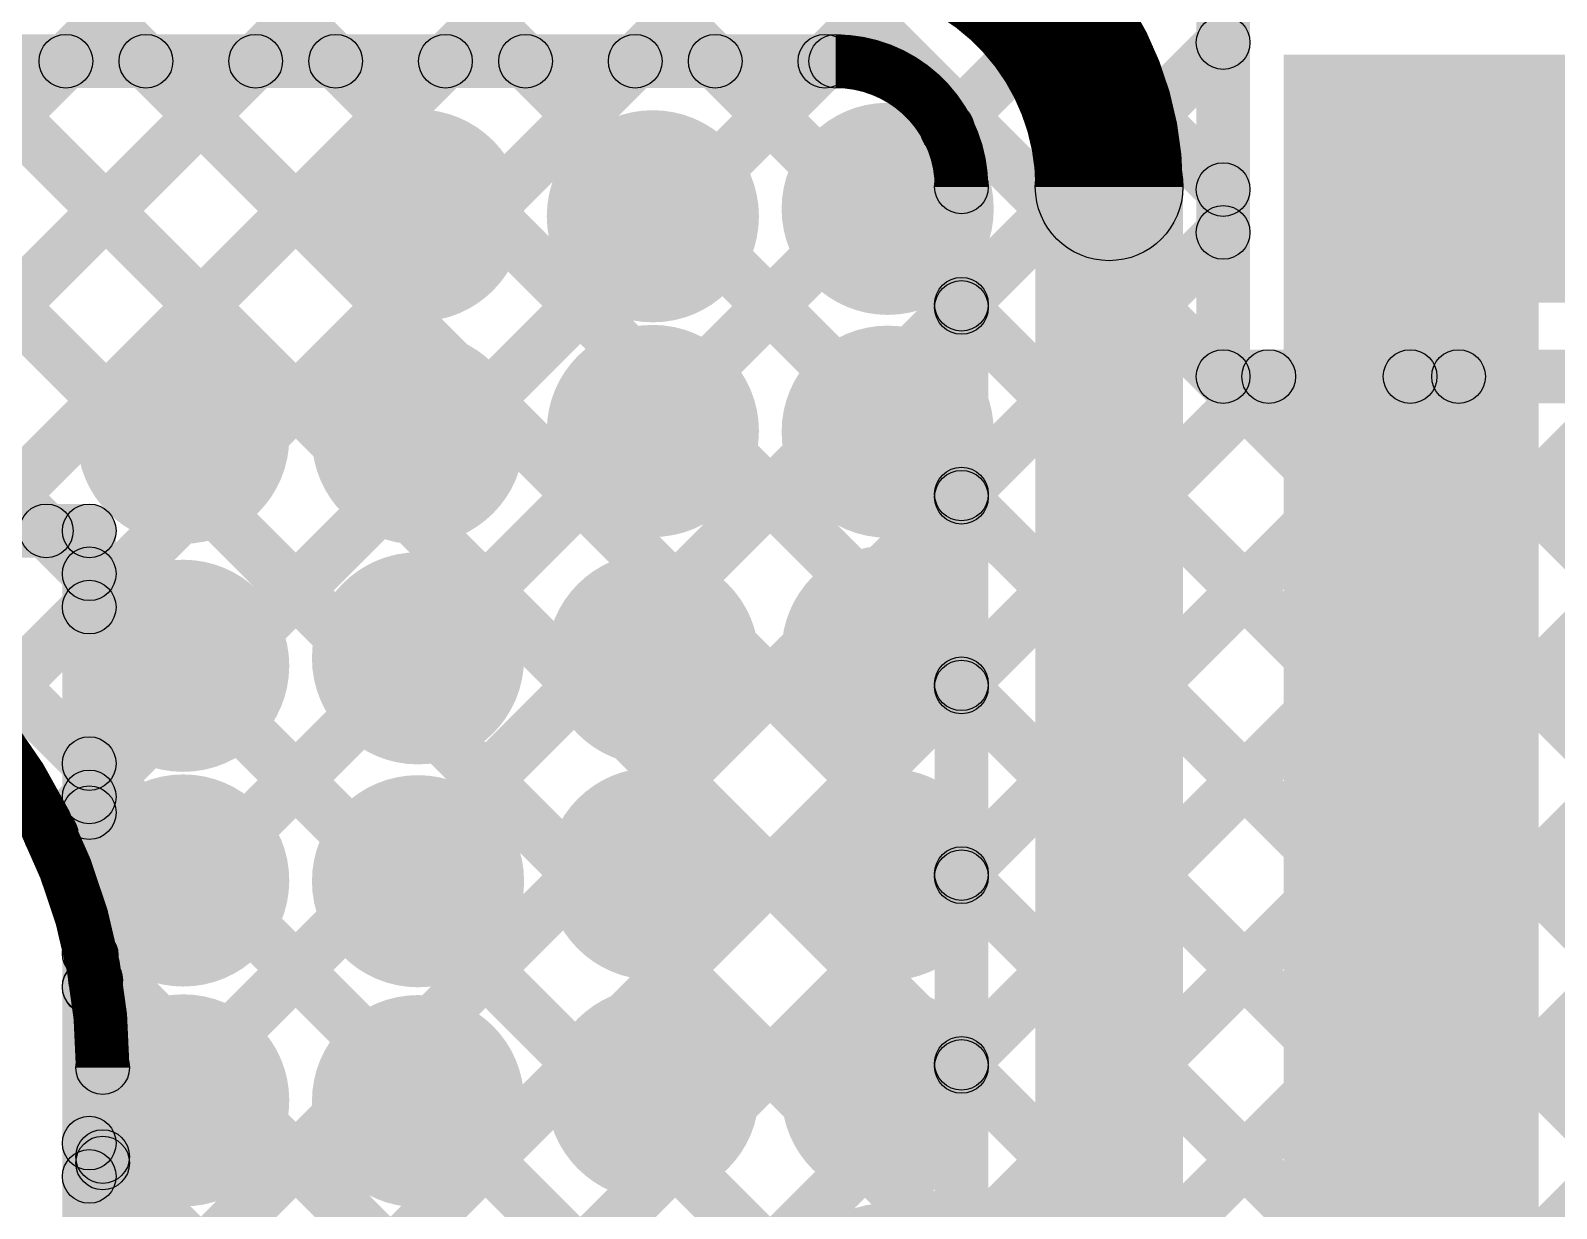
# Model space of a CAD drawing. Header units: millimetres. Extents: x -0.24 to 2.5, y 0 to 2.55.
# Drawn here: x 1.2112 to 1.4387, y 2.01 to 2.1856 of the extents above; entities that cross this region are included whole.
import ezdxf

# ---------------------------------------------------------------- set-up
doc = ezdxf.new("R2010")
doc.units = ezdxf.units.MM
doc.header["$MEASUREMENT"] = 0
for name, color, linetype in [('BottomLayer', 5, 'Continuous'), ('BottomSolder', 6, 'Continuous'), ('TopLayer', 1, 'Continuous'), ('TopSolder', 216, 'Continuous'), ('ViaHoleLayer', 16, 'Continuous')]:
    doc.layers.add(name, color=color, linetype=linetype)

msp = doc.modelspace()

# ---------------------------------------------------------------- hatches: boundary and pattern name
at = {"layer": 'BottomLayer'}
for points in [[(0.818, 2.177), (0.818, 2.185), (1.33127, 2.185), (1.33127, 2.177)], [(1.11248, 2.17817), (1.11814, 2.18383), (1.35283, 1.94914), (1.34717, 1.94348)], [(1.14077, 2.17817), (1.14643, 2.18383), (1.35283, 1.97743), (1.34717, 1.97177)], [(1.15094, 2.10977), (1.14529, 2.11543), (1.21369, 2.18383), (1.21935, 2.17817)], [(1.17363, 2.10417), (1.16797, 2.10982), (1.24197, 2.18383), (1.24763, 2.17817)], [(1.16905, 2.17817), (1.17471, 2.18383), (1.35283, 2.00571), (1.34717, 2.00005)], [(1.19173, 2.09399), (1.18608, 2.09965), (1.27026, 2.18383), (1.27591, 2.17817)], [(1.19734, 2.17817), (1.20299, 2.18383), (1.35283, 2.03399), (1.34717, 2.02834)], [(1.20622, 2.08019), (1.20056, 2.08585), (1.29854, 2.18383), (1.3042, 2.17817)], [(1.21714, 2.06283), (1.21149, 2.06849), (1.32683, 2.18383), (1.33248, 2.17817)], [(1.22562, 2.17817), (1.23128, 2.18383), (1.35283, 2.06228), (1.34717, 2.05662)], [(1.25391, 2.17817), (1.25956, 2.18383), (1.35283, 2.09056), (1.34717, 2.08491)], [(1.28219, 2.17817), (1.28785, 2.18383), (1.35283, 2.11885), (1.34717, 2.11319)], [(1.31047, 2.17817), (1.31613, 2.18383), (1.35283, 2.14713), (1.34717, 2.14147)], [(1.398, 0.744), (1.436, 0.744), (1.436, 2.182), (1.398, 2.182)], [(1.22379, 2.04119), (1.21813, 2.04685), (1.34505, 2.17376), (1.3507, 2.16811)], [(1.354, 1.87403), (1.346, 1.87403), (1.346, 2.16227), (1.354, 2.16227)], [(1.383, 1.868), (1.361, 1.868), (1.361, 2.16227), (1.383, 2.16227)], [(1.22483, 2.01395), (1.21917, 2.01961), (1.34717, 2.14761), (1.35283, 2.14195)], [(1.22483, 1.98566), (1.21917, 1.99132), (1.34717, 2.11932), (1.35283, 2.11366)], [(1.22483, 1.95738), (1.21917, 1.96304), (1.34717, 2.09104), (1.35283, 2.08538)], [(1.22483, 1.9291), (1.21917, 1.93475), (1.34717, 2.06275), (1.35283, 2.0571)], [(1.21744, 2.04493), (1.2231, 2.05059), (1.35283, 1.92086), (1.34717, 1.9152)], [(1.22483, 1.90081), (1.21917, 1.90647), (1.34717, 2.03447), (1.35283, 2.02881)], [(1.226, 1.67), (1.218, 1.67), (1.218, 2.031), (1.226, 2.031)], [(1.21917, 2.01492), (1.22483, 2.02057), (1.35283, 1.89257), (1.34717, 1.88692)]]:
    msp.add_hatch(color=5, dxfattribs=at).paths.add_polyline_path(points)
h = msp.add_hatch(color=5, dxfattribs=at)
edge = h.paths.add_edge_path()
edge.add_arc((1.21652, 2.181), 0.004, 0, 360)
h = msp.add_hatch(color=5, dxfattribs=at)
edge = h.paths.add_edge_path()
edge.add_arc((1.22845, 2.181), 0.004, 0, 360)
h = msp.add_hatch(color=5, dxfattribs=at)
edge = h.paths.add_edge_path()
edge.add_arc((1.2448, 2.181), 0.004, 0, 360)
h = msp.add_hatch(color=5, dxfattribs=at)
edge = h.paths.add_edge_path()
edge.add_arc((1.25673, 2.181), 0.004, 0, 360)
h = msp.add_hatch(color=5, dxfattribs=at)
edge = h.paths.add_edge_path()
edge.add_arc((1.27309, 2.181), 0.004, 0, 360)
h = msp.add_hatch(color=5, dxfattribs=at)
edge = h.paths.add_edge_path()
edge.add_arc((1.28502, 2.181), 0.004, 0, 360)
h = msp.add_hatch(color=5, dxfattribs=at)
edge = h.paths.add_edge_path()
edge.add_arc((1.30137, 2.181), 0.004, 0, 360)
h = msp.add_hatch(color=5, dxfattribs=at)
edge = h.paths.add_edge_path()
edge.add_arc((1.3133, 2.181), 0.004, 0, 360)
h = msp.add_hatch(color=5, dxfattribs=at)
edge = h.paths.add_edge_path()
edge.add_arc((1.32965, 2.181), 0.004, 0, 360)
h = msp.add_hatch(color=5, dxfattribs=at)
edge = h.paths.add_edge_path()
edge.add_arc((1.33127, 2.181), 0.004, 0, 360)
h = msp.add_hatch(color=5, dxfattribs=at)
edge = h.paths.add_edge_path()
edge.add_arc((1.33127, 2.181), 0.004, 0, 360)
h = msp.add_hatch(color=5, dxfattribs=at)
edge = h.paths.add_edge_path()
edge.add_arc((1.34787, 2.17094), 0.004, 0, 360)
h = msp.add_hatch(color=5, dxfattribs=at)
edge = h.paths.add_edge_path()
edge.add_arc((1.422, 2.163), 0.01181, 0, 360)
h = msp.add_hatch(color=5, dxfattribs=at)
edge = h.paths.add_edge_path()
edge.add_arc((1.372, 2.16227), 0.011, 0, 360)
h = msp.add_hatch(color=5, dxfattribs=at)
edge = h.paths.add_edge_path()
edge.add_arc((1.372, 2.16227), 0.011, 0, 360)
h = msp.add_hatch(color=5, dxfattribs=at)
edge = h.paths.add_edge_path()
edge.add_arc((1.269, 2.158), 0.01181, 0, 360)
h = msp.add_hatch(color=5, dxfattribs=at)
edge = h.paths.add_edge_path()
edge.add_arc((1.339, 2.159), 0.01181, 0, 360)
h = msp.add_hatch(color=5, dxfattribs=at)
edge = h.paths.add_edge_path()
edge.add_arc((1.304, 2.15789), 0.01181, 0, 360)
h = msp.add_hatch(color=5, dxfattribs=at)
edge = h.paths.add_edge_path()
edge.add_arc((1.35, 2.16227), 0.004, 0, 360)
h = msp.add_hatch(color=5, dxfattribs=at)
edge = h.paths.add_edge_path()
edge.add_arc((1.35, 2.16227), 0.004, 0, 360)
h = msp.add_hatch(color=5, dxfattribs=at)
edge = h.paths.add_edge_path()
edge.add_arc((1.35, 2.14478), 0.004, 0, 360)
h = msp.add_hatch(color=5, dxfattribs=at)
edge = h.paths.add_edge_path()
edge.add_arc((1.35, 2.1443), 0.004, 0, 360)
h = msp.add_hatch(color=5, dxfattribs=at)
edge = h.paths.add_edge_path()
edge.add_arc((1.234, 2.12489), 0.01181, 0, 360)
h = msp.add_hatch(color=5, dxfattribs=at)
edge = h.paths.add_edge_path()
edge.add_arc((1.269, 2.12478), 0.01181, 0, 360)
h = msp.add_hatch(color=5, dxfattribs=at)
edge = h.paths.add_edge_path()
edge.add_arc((1.304, 2.12589), 0.01181, 0, 360)
h = msp.add_hatch(color=5, dxfattribs=at)
edge = h.paths.add_edge_path()
edge.add_arc((1.339, 2.12578), 0.01181, 0, 360)
h = msp.add_hatch(color=5, dxfattribs=at)
edge = h.paths.add_edge_path()
edge.add_arc((1.35, 2.11649), 0.004, 0, 360)
h = msp.add_hatch(color=5, dxfattribs=at)
edge = h.paths.add_edge_path()
edge.add_arc((1.35, 2.11602), 0.004, 0, 360)
h = msp.add_hatch(color=5, dxfattribs=at)
edge = h.paths.add_edge_path()
edge.add_arc((1.269, 2.092), 0.01181, 0, 360)
h = msp.add_hatch(color=5, dxfattribs=at)
edge = h.paths.add_edge_path()
edge.add_arc((1.339, 2.093), 0.01181, 0, 360)
h = msp.add_hatch(color=5, dxfattribs=at)
edge = h.paths.add_edge_path()
edge.add_arc((1.234, 2.09089), 0.01181, 0, 360)
h = msp.add_hatch(color=5, dxfattribs=at)
edge = h.paths.add_edge_path()
edge.add_arc((1.304, 2.09189), 0.01181, 0, 360)
h = msp.add_hatch(color=5, dxfattribs=at)
edge = h.paths.add_edge_path()
edge.add_arc((1.35, 2.08821), 0.004, 0, 360)
h = msp.add_hatch(color=5, dxfattribs=at)
edge = h.paths.add_edge_path()
edge.add_arc((1.35, 2.08773), 0.004, 0, 360)
h = msp.add_hatch(color=5, dxfattribs=at)
edge = h.paths.add_edge_path()
edge.add_arc((1.21431, 2.06566), 0.004, 0, 360)
h = msp.add_hatch(color=5, dxfattribs=at)
edge = h.paths.add_edge_path()
edge.add_arc((1.234, 2.05889), 0.01181, 0, 360)
h = msp.add_hatch(color=5, dxfattribs=at)
edge = h.paths.add_edge_path()
edge.add_arc((1.269, 2.05878), 0.01181, 0, 360)
h = msp.add_hatch(color=5, dxfattribs=at)
edge = h.paths.add_edge_path()
edge.add_arc((1.304, 2.05989), 0.01181, 0, 360)
h = msp.add_hatch(color=5, dxfattribs=at)
edge = h.paths.add_edge_path()
edge.add_arc((1.339, 2.05978), 0.01181, 0, 360)
h = msp.add_hatch(color=5, dxfattribs=at)
edge = h.paths.add_edge_path()
edge.add_arc((1.35, 2.05992), 0.004, 0, 360)
h = msp.add_hatch(color=5, dxfattribs=at)
edge = h.paths.add_edge_path()
edge.add_arc((1.35, 2.05945), 0.004, 0, 360)
h = msp.add_hatch(color=5, dxfattribs=at)
edge = h.paths.add_edge_path()
edge.add_arc((1.22027, 2.04776), 0.004, 0, 360)
h = msp.add_hatch(color=5, dxfattribs=at)
edge = h.paths.add_edge_path()
edge.add_arc((1.22096, 2.04402), 0.004, 0, 360)
h = msp.add_hatch(color=5, dxfattribs=at)
edge = h.paths.add_edge_path()
edge.add_arc((1.234, 2.02611), 0.01181, 0, 360)
h = msp.add_hatch(color=5, dxfattribs=at)
edge = h.paths.add_edge_path()
edge.add_arc((1.269, 2.026), 0.01181, 0, 360)
h = msp.add_hatch(color=5, dxfattribs=at)
edge = h.paths.add_edge_path()
edge.add_arc((1.304, 2.02711), 0.01181, 0, 360)
h = msp.add_hatch(color=5, dxfattribs=at)
edge = h.paths.add_edge_path()
edge.add_arc((1.339, 2.027), 0.01181, 0, 360)
h = msp.add_hatch(color=5, dxfattribs=at)
edge = h.paths.add_edge_path()
edge.add_arc((1.35, 2.03164), 0.004, 0, 360)
h = msp.add_hatch(color=5, dxfattribs=at)
edge = h.paths.add_edge_path()
edge.add_arc((1.222, 2.031), 0.004, 0, 360)
h = msp.add_hatch(color=5, dxfattribs=at)
edge = h.paths.add_edge_path()
edge.add_arc((1.222, 2.031), 0.004, 0, 360)
h = msp.add_hatch(color=5, dxfattribs=at)
edge = h.paths.add_edge_path()
edge.add_arc((1.35, 2.03117), 0.004, 0, 360)
h = msp.add_hatch(color=5, dxfattribs=at)
edge = h.paths.add_edge_path()
edge.add_arc((1.222, 2.01774), 0.004, 0, 360)
h = msp.add_hatch(color=5, dxfattribs=at)
edge = h.paths.add_edge_path()
edge.add_arc((1.222, 2.01678), 0.004, 0, 360)
at = {"layer": 'BottomSolder'}
h = msp.add_hatch(color=6, dxfattribs=at)
edge = h.paths.add_edge_path()
edge.add_arc((1.422, 2.163), 0.01581, 0, 360)
h = msp.add_hatch(color=6, dxfattribs=at)
edge = h.paths.add_edge_path()
edge.add_arc((1.339, 2.159), 0.01581, 0, 360)
h = msp.add_hatch(color=6, dxfattribs=at)
edge = h.paths.add_edge_path()
edge.add_arc((1.269, 2.158), 0.01581, 0, 360)
h = msp.add_hatch(color=6, dxfattribs=at)
edge = h.paths.add_edge_path()
edge.add_arc((1.304, 2.15789), 0.01581, 0, 360)
h = msp.add_hatch(color=6, dxfattribs=at)
edge = h.paths.add_edge_path()
edge.add_arc((1.234, 2.12489), 0.01581, 0, 360)
h = msp.add_hatch(color=6, dxfattribs=at)
edge = h.paths.add_edge_path()
edge.add_arc((1.269, 2.12478), 0.01581, 0, 360)
h = msp.add_hatch(color=6, dxfattribs=at)
edge = h.paths.add_edge_path()
edge.add_arc((1.304, 2.12589), 0.01581, 0, 360)
h = msp.add_hatch(color=6, dxfattribs=at)
edge = h.paths.add_edge_path()
edge.add_arc((1.339, 2.12578), 0.01581, 0, 360)
h = msp.add_hatch(color=6, dxfattribs=at)
edge = h.paths.add_edge_path()
edge.add_arc((1.339, 2.093), 0.01581, 0, 360)
h = msp.add_hatch(color=6, dxfattribs=at)
edge = h.paths.add_edge_path()
edge.add_arc((1.234, 2.09089), 0.01581, 0, 360)
h = msp.add_hatch(color=6, dxfattribs=at)
edge = h.paths.add_edge_path()
edge.add_arc((1.269, 2.092), 0.01581, 0, 360)
h = msp.add_hatch(color=6, dxfattribs=at)
edge = h.paths.add_edge_path()
edge.add_arc((1.304, 2.09189), 0.01581, 0, 360)
h = msp.add_hatch(color=6, dxfattribs=at)
edge = h.paths.add_edge_path()
edge.add_arc((1.234, 2.05889), 0.01581, 0, 360)
h = msp.add_hatch(color=6, dxfattribs=at)
edge = h.paths.add_edge_path()
edge.add_arc((1.269, 2.05878), 0.01581, 0, 360)
h = msp.add_hatch(color=6, dxfattribs=at)
edge = h.paths.add_edge_path()
edge.add_arc((1.304, 2.05989), 0.01581, 0, 360)
h = msp.add_hatch(color=6, dxfattribs=at)
edge = h.paths.add_edge_path()
edge.add_arc((1.339, 2.05978), 0.01581, 0, 360)
h = msp.add_hatch(color=6, dxfattribs=at)
edge = h.paths.add_edge_path()
edge.add_arc((1.304, 2.02711), 0.01581, 0, 360)
h = msp.add_hatch(color=6, dxfattribs=at)
edge = h.paths.add_edge_path()
edge.add_arc((1.339, 2.027), 0.01581, 0, 360)
h = msp.add_hatch(color=6, dxfattribs=at)
edge = h.paths.add_edge_path()
edge.add_arc((1.234, 2.02611), 0.01581, 0, 360)
h = msp.add_hatch(color=6, dxfattribs=at)
edge = h.paths.add_edge_path()
edge.add_arc((1.269, 2.026), 0.01581, 0, 360)
h = msp.add_hatch(color=6, dxfattribs=at)
edge = h.paths.add_edge_path()
edge.add_arc((1.339, 1.995), 0.01581, 0, 360)
at = {"layer": 'TopLayer'}
for points in [[(1.03317, 2.45547), (1.03883, 2.46113), (1.53046, 1.9695), (1.5248, 1.96384)], [(1.05976, 2.45717), (1.06542, 2.46283), (1.53046, 1.99779), (1.5248, 1.99213)], [(1.08804, 2.45717), (1.0937, 2.46283), (1.39183, 2.1647), (1.38617, 2.15904)], [(1.03317, 2.42719), (1.03883, 2.43285), (1.53046, 1.94122), (1.5248, 1.93556)], [(1.03317, 2.39891), (1.03883, 2.40456), (1.50256, 1.94083), (1.49691, 1.93517)], [(1.14935, 2.10817), (1.14369, 2.11383), (1.41817, 2.38831), (1.42383, 2.38265)], [(1.03317, 2.37062), (1.03883, 2.37628), (1.47428, 1.94083), (1.46862, 1.93517)], [(0.96277, 2.35617), (0.96843, 2.36183), (1.21643, 2.11383), (1.21077, 2.10817)], [(0.99105, 2.35617), (0.99671, 2.36183), (1.41771, 1.94083), (1.41205, 1.93517)], [(1.01934, 2.35617), (1.02499, 2.36183), (1.44599, 1.94083), (1.44034, 1.93517)], [(1.17763, 2.10817), (1.17197, 2.11383), (1.41817, 2.36003), (1.42383, 2.35437)], [(1.20591, 2.10817), (1.20026, 2.11383), (1.41817, 2.33174), (1.42383, 2.32609)], [(1.22283, 2.0968), (1.21717, 2.10246), (1.41817, 2.30346), (1.42383, 2.2978)], [(1.22283, 2.06852), (1.21717, 2.07417), (1.41817, 2.27517), (1.42383, 2.26952)], [(1.22283, 2.04023), (1.21717, 2.04589), (1.41817, 2.24689), (1.42383, 2.24123)], [(1.393, 2.134), (1.385, 2.134), (1.385, 2.193), (1.393, 2.193)], [(1.22283, 2.01195), (1.21717, 2.01761), (1.38617, 2.18661), (1.39183, 2.18095)], [(1.4, 2.145), (1.684, 2.145), (1.684, 2.182), (1.4, 2.182)], [(1.22283, 1.98366), (1.21717, 1.98932), (1.38617, 2.15832), (1.39183, 2.15266)], [(1.389, 2.13), (1.389, 2.138), (1.47674, 2.138), (1.47674, 2.13)], [(1.22314, 1.9557), (1.21749, 1.96135), (1.39296, 2.13683), (1.39862, 2.13117)], [(1.23729, 1.94155), (1.23163, 1.94721), (1.42125, 2.13683), (1.4269, 2.13117)], [(1.25143, 1.92741), (1.24577, 1.93307), (1.44953, 2.13683), (1.45519, 2.13117)], [(1.41404, 2.13117), (1.4197, 2.13683), (1.53046, 2.02607), (1.5248, 2.02041)], [(1.26557, 1.91327), (1.25991, 1.91893), (1.4683, 2.12731), (1.47396, 2.12166)], [(0.991, 2.107), (0.991, 2.115), (1.22, 2.115), (1.22, 2.107)], [(1.21077, 2.10817), (1.21643, 2.11383), (1.22283, 2.10743), (1.21717, 2.10177)], [(1.224, 2.069), (1.216, 2.069), (1.216, 2.111), (1.224, 2.111)], [(1.21717, 2.10177), (1.22283, 2.10743), (1.38943, 1.94083), (1.38377, 1.93517)], [(1.27971, 1.89913), (1.27406, 1.90478), (1.47401, 2.10473), (1.47966, 2.09908)], [(1.34404, 1.93517), (1.33838, 1.94083), (1.49638, 2.09883), (1.50204, 2.09317)], [(1.37233, 1.93517), (1.36667, 1.94083), (1.52467, 2.09883), (1.53033, 2.09317)], [(1.21717, 2.07348), (1.22283, 2.07914), (1.36114, 1.94083), (1.35548, 1.93517)], [(1.224, 2.043), (1.216, 2.043), (1.216, 2.069), (1.224, 2.069)], [(1.224, 2.043), (1.216, 2.043), (1.216, 2.069), (1.224, 2.069)], [(1.21717, 2.0452), (1.22283, 2.05086), (1.33326, 1.94042), (1.3276, 1.93477)], [(1.224, 1.95884), (1.216, 1.95884), (1.216, 2.043), (1.224, 2.043)], [(1.21717, 2.01692), (1.22283, 2.02257), (1.31297, 1.93243), (1.30732, 1.92677)]]:
    msp.add_hatch(color=1, dxfattribs=at).paths.add_polyline_path(points)
h = msp.add_hatch(color=1, dxfattribs=at)
edge = h.paths.add_edge_path()
edge.add_arc((1.389, 2.18378), 0.004, 0, 360)
h = msp.add_hatch(color=1, dxfattribs=at)
edge = h.paths.add_edge_path()
edge.add_arc((1.422, 2.163), 0.01181, 0, 360)
h = msp.add_hatch(color=1, dxfattribs=at)
edge = h.paths.add_edge_path()
edge.add_arc((1.269, 2.158), 0.01181, 0, 360)
h = msp.add_hatch(color=1, dxfattribs=at)
edge = h.paths.add_edge_path()
edge.add_arc((1.339, 2.159), 0.01181, 0, 360)
h = msp.add_hatch(color=1, dxfattribs=at)
edge = h.paths.add_edge_path()
edge.add_arc((1.304, 2.15789), 0.01181, 0, 360)
h = msp.add_hatch(color=1, dxfattribs=at)
edge = h.paths.add_edge_path()
edge.add_arc((1.389, 2.16187), 0.004, 0, 360)
h = msp.add_hatch(color=1, dxfattribs=at)
edge = h.paths.add_edge_path()
edge.add_arc((1.389, 2.15549), 0.004, 0, 360)
h = msp.add_hatch(color=1, dxfattribs=at)
edge = h.paths.add_edge_path()
edge.add_arc((1.389, 2.134), 0.004, 0, 360)
h = msp.add_hatch(color=1, dxfattribs=at)
edge = h.paths.add_edge_path()
edge.add_arc((1.389, 2.134), 0.004, 0, 360)
h = msp.add_hatch(color=1, dxfattribs=at)
edge = h.paths.add_edge_path()
edge.add_arc((1.39579, 2.134), 0.004, 0, 360)
h = msp.add_hatch(color=1, dxfattribs=at)
edge = h.paths.add_edge_path()
edge.add_arc((1.41687, 2.134), 0.004, 0, 360)
h = msp.add_hatch(color=1, dxfattribs=at)
edge = h.paths.add_edge_path()
edge.add_arc((1.42408, 2.134), 0.004, 0, 360)
h = msp.add_hatch(color=1, dxfattribs=at)
edge = h.paths.add_edge_path()
edge.add_arc((1.234, 2.12489), 0.01181, 0, 360)
h = msp.add_hatch(color=1, dxfattribs=at)
edge = h.paths.add_edge_path()
edge.add_arc((1.269, 2.12478), 0.01181, 0, 360)
h = msp.add_hatch(color=1, dxfattribs=at)
edge = h.paths.add_edge_path()
edge.add_arc((1.304, 2.12589), 0.01181, 0, 360)
h = msp.add_hatch(color=1, dxfattribs=at)
edge = h.paths.add_edge_path()
edge.add_arc((1.339, 2.12578), 0.01181, 0, 360)
h = msp.add_hatch(color=1, dxfattribs=at)
edge = h.paths.add_edge_path()
edge.add_arc((1.2136, 2.111), 0.004, 0, 360)
h = msp.add_hatch(color=1, dxfattribs=at)
edge = h.paths.add_edge_path()
edge.add_arc((1.2136, 2.111), 0.004, 0, 360)
h = msp.add_hatch(color=1, dxfattribs=at)
edge = h.paths.add_edge_path()
edge.add_arc((1.22, 2.111), 0.004, 0, 360)
h = msp.add_hatch(color=1, dxfattribs=at)
edge = h.paths.add_edge_path()
edge.add_arc((1.22, 2.111), 0.004, 0, 360)
h = msp.add_hatch(color=1, dxfattribs=at)
edge = h.paths.add_edge_path()
edge.add_arc((1.22, 2.1046), 0.004, 0, 360)
h = msp.add_hatch(color=1, dxfattribs=at)
edge = h.paths.add_edge_path()
edge.add_arc((1.22, 2.1046), 0.004, 0, 360)
h = msp.add_hatch(color=1, dxfattribs=at)
edge = h.paths.add_edge_path()
edge.add_arc((1.269, 2.092), 0.01181, 0, 360)
h = msp.add_hatch(color=1, dxfattribs=at)
edge = h.paths.add_edge_path()
edge.add_arc((1.339, 2.093), 0.01181, 0, 360)
h = msp.add_hatch(color=1, dxfattribs=at)
edge = h.paths.add_edge_path()
edge.add_arc((1.22, 2.09963), 0.004, 0, 360)
h = msp.add_hatch(color=1, dxfattribs=at)
edge = h.paths.add_edge_path()
edge.add_arc((1.234, 2.09089), 0.01181, 0, 360)
h = msp.add_hatch(color=1, dxfattribs=at)
edge = h.paths.add_edge_path()
edge.add_arc((1.304, 2.09189), 0.01181, 0, 360)
h = msp.add_hatch(color=1, dxfattribs=at)
edge = h.paths.add_edge_path()
edge.add_arc((1.22, 2.07631), 0.004, 0, 360)
h = msp.add_hatch(color=1, dxfattribs=at)
edge = h.paths.add_edge_path()
edge.add_arc((1.22, 2.07135), 0.004, 0, 360)
h = msp.add_hatch(color=1, dxfattribs=at)
edge = h.paths.add_edge_path()
edge.add_arc((1.22, 2.069), 0.004, 0, 360)
h = msp.add_hatch(color=1, dxfattribs=at)
edge = h.paths.add_edge_path()
edge.add_arc((1.22, 2.069), 0.004, 0, 360)
h = msp.add_hatch(color=1, dxfattribs=at)
edge = h.paths.add_edge_path()
edge.add_arc((1.22, 2.069), 0.004, 0, 360)
h = msp.add_hatch(color=1, dxfattribs=at)
edge = h.paths.add_edge_path()
edge.add_arc((1.234, 2.05889), 0.01181, 0, 360)
h = msp.add_hatch(color=1, dxfattribs=at)
edge = h.paths.add_edge_path()
edge.add_arc((1.269, 2.05878), 0.01181, 0, 360)
h = msp.add_hatch(color=1, dxfattribs=at)
edge = h.paths.add_edge_path()
edge.add_arc((1.304, 2.05989), 0.01181, 0, 360)
h = msp.add_hatch(color=1, dxfattribs=at)
edge = h.paths.add_edge_path()
edge.add_arc((1.339, 2.05978), 0.01181, 0, 360)
h = msp.add_hatch(color=1, dxfattribs=at)
edge = h.paths.add_edge_path()
edge.add_arc((1.22, 2.04803), 0.004, 0, 360)
h = msp.add_hatch(color=1, dxfattribs=at)
edge = h.paths.add_edge_path()
edge.add_arc((1.22, 2.04306), 0.004, 0, 360)
h = msp.add_hatch(color=1, dxfattribs=at)
edge = h.paths.add_edge_path()
edge.add_arc((1.22, 2.043), 0.004, 0, 360)
h = msp.add_hatch(color=1, dxfattribs=at)
edge = h.paths.add_edge_path()
edge.add_arc((1.22, 2.043), 0.004, 0, 360)
h = msp.add_hatch(color=1, dxfattribs=at)
edge = h.paths.add_edge_path()
edge.add_arc((1.22, 2.043), 0.004, 0, 360)
h = msp.add_hatch(color=1, dxfattribs=at)
edge = h.paths.add_edge_path()
edge.add_arc((1.234, 2.02611), 0.01181, 0, 360)
h = msp.add_hatch(color=1, dxfattribs=at)
edge = h.paths.add_edge_path()
edge.add_arc((1.269, 2.026), 0.01181, 0, 360)
h = msp.add_hatch(color=1, dxfattribs=at)
edge = h.paths.add_edge_path()
edge.add_arc((1.304, 2.02711), 0.01181, 0, 360)
h = msp.add_hatch(color=1, dxfattribs=at)
edge = h.paths.add_edge_path()
edge.add_arc((1.339, 2.027), 0.01181, 0, 360)
h = msp.add_hatch(color=1, dxfattribs=at)
edge = h.paths.add_edge_path()
edge.add_arc((1.22, 2.01974), 0.004, 0, 360)
h = msp.add_hatch(color=1, dxfattribs=at)
edge = h.paths.add_edge_path()
edge.add_arc((1.22, 2.01478), 0.004, 0, 360)
at = {"layer": 'TopSolder'}
h = msp.add_hatch(color=216, dxfattribs=at)
edge = h.paths.add_edge_path()
edge.add_arc((1.422, 2.163), 0.01581, 0, 360)
h = msp.add_hatch(color=216, dxfattribs=at)
edge = h.paths.add_edge_path()
edge.add_arc((1.339, 2.159), 0.01581, 0, 360)
h = msp.add_hatch(color=216, dxfattribs=at)
edge = h.paths.add_edge_path()
edge.add_arc((1.269, 2.158), 0.01581, 0, 360)
h = msp.add_hatch(color=216, dxfattribs=at)
edge = h.paths.add_edge_path()
edge.add_arc((1.304, 2.15789), 0.01581, 0, 360)
h = msp.add_hatch(color=216, dxfattribs=at)
edge = h.paths.add_edge_path()
edge.add_arc((1.234, 2.12489), 0.01581, 0, 360)
h = msp.add_hatch(color=216, dxfattribs=at)
edge = h.paths.add_edge_path()
edge.add_arc((1.269, 2.12478), 0.01581, 0, 360)
h = msp.add_hatch(color=216, dxfattribs=at)
edge = h.paths.add_edge_path()
edge.add_arc((1.304, 2.12589), 0.01581, 0, 360)
h = msp.add_hatch(color=216, dxfattribs=at)
edge = h.paths.add_edge_path()
edge.add_arc((1.339, 2.12578), 0.01581, 0, 360)
h = msp.add_hatch(color=216, dxfattribs=at)
edge = h.paths.add_edge_path()
edge.add_arc((1.339, 2.093), 0.01581, 0, 360)
h = msp.add_hatch(color=216, dxfattribs=at)
edge = h.paths.add_edge_path()
edge.add_arc((1.234, 2.09089), 0.01581, 0, 360)
h = msp.add_hatch(color=216, dxfattribs=at)
edge = h.paths.add_edge_path()
edge.add_arc((1.269, 2.092), 0.01581, 0, 360)
h = msp.add_hatch(color=216, dxfattribs=at)
edge = h.paths.add_edge_path()
edge.add_arc((1.304, 2.09189), 0.01581, 0, 360)
h = msp.add_hatch(color=216, dxfattribs=at)
edge = h.paths.add_edge_path()
edge.add_arc((1.234, 2.05889), 0.01581, 0, 360)
h = msp.add_hatch(color=216, dxfattribs=at)
edge = h.paths.add_edge_path()
edge.add_arc((1.269, 2.05878), 0.01581, 0, 360)
h = msp.add_hatch(color=216, dxfattribs=at)
edge = h.paths.add_edge_path()
edge.add_arc((1.304, 2.05989), 0.01581, 0, 360)
h = msp.add_hatch(color=216, dxfattribs=at)
edge = h.paths.add_edge_path()
edge.add_arc((1.339, 2.05978), 0.01581, 0, 360)
h = msp.add_hatch(color=216, dxfattribs=at)
edge = h.paths.add_edge_path()
edge.add_arc((1.304, 2.02711), 0.01581, 0, 360)
h = msp.add_hatch(color=216, dxfattribs=at)
edge = h.paths.add_edge_path()
edge.add_arc((1.339, 2.027), 0.01581, 0, 360)
h = msp.add_hatch(color=216, dxfattribs=at)
edge = h.paths.add_edge_path()
edge.add_arc((1.234, 2.02611), 0.01581, 0, 360)
h = msp.add_hatch(color=216, dxfattribs=at)
edge = h.paths.add_edge_path()
edge.add_arc((1.269, 2.026), 0.01581, 0, 360)
h = msp.add_hatch(color=216, dxfattribs=at)
edge = h.paths.add_edge_path()
edge.add_arc((1.339, 1.995), 0.01581, 0, 360)
at = {"layer": 'ViaHoleLayer'}
h = msp.add_hatch(color=16, dxfattribs=at)
edge = h.paths.add_edge_path()
edge.add_arc((1.422, 2.163), 0.00787, 0, 360)
h = msp.add_hatch(color=16, dxfattribs=at)
edge = h.paths.add_edge_path()
edge.add_arc((1.269, 2.158), 0.00787, 0, 360)
h = msp.add_hatch(color=16, dxfattribs=at)
edge = h.paths.add_edge_path()
edge.add_arc((1.304, 2.15789), 0.00787, 0, 360)
h = msp.add_hatch(color=16, dxfattribs=at)
edge = h.paths.add_edge_path()
edge.add_arc((1.339, 2.159), 0.00787, 0, 360)
h = msp.add_hatch(color=16, dxfattribs=at)
edge = h.paths.add_edge_path()
edge.add_arc((1.304, 2.12589), 0.00787, 0, 360)
h = msp.add_hatch(color=16, dxfattribs=at)
edge = h.paths.add_edge_path()
edge.add_arc((1.339, 2.12578), 0.00787, 0, 360)
h = msp.add_hatch(color=16, dxfattribs=at)
edge = h.paths.add_edge_path()
edge.add_arc((1.234, 2.12489), 0.00787, 0, 360)
h = msp.add_hatch(color=16, dxfattribs=at)
edge = h.paths.add_edge_path()
edge.add_arc((1.269, 2.12478), 0.00787, 0, 360)
h = msp.add_hatch(color=16, dxfattribs=at)
edge = h.paths.add_edge_path()
edge.add_arc((1.269, 2.092), 0.00787, 0, 360)
h = msp.add_hatch(color=16, dxfattribs=at)
edge = h.paths.add_edge_path()
edge.add_arc((1.304, 2.09189), 0.00787, 0, 360)
h = msp.add_hatch(color=16, dxfattribs=at)
edge = h.paths.add_edge_path()
edge.add_arc((1.339, 2.093), 0.00787, 0, 360)
h = msp.add_hatch(color=16, dxfattribs=at)
edge = h.paths.add_edge_path()
edge.add_arc((1.234, 2.09089), 0.00787, 0, 360)
h = msp.add_hatch(color=16, dxfattribs=at)
edge = h.paths.add_edge_path()
edge.add_arc((1.304, 2.05989), 0.00787, 0, 360)
h = msp.add_hatch(color=16, dxfattribs=at)
edge = h.paths.add_edge_path()
edge.add_arc((1.339, 2.05978), 0.00787, 0, 360)
h = msp.add_hatch(color=16, dxfattribs=at)
edge = h.paths.add_edge_path()
edge.add_arc((1.234, 2.05889), 0.00787, 0, 360)
h = msp.add_hatch(color=16, dxfattribs=at)
edge = h.paths.add_edge_path()
edge.add_arc((1.269, 2.05878), 0.00787, 0, 360)
h = msp.add_hatch(color=16, dxfattribs=at)
edge = h.paths.add_edge_path()
edge.add_arc((1.234, 2.02611), 0.00787, 0, 360)
h = msp.add_hatch(color=16, dxfattribs=at)
edge = h.paths.add_edge_path()
edge.add_arc((1.269, 2.026), 0.00787, 0, 360)
h = msp.add_hatch(color=16, dxfattribs=at)
edge = h.paths.add_edge_path()
edge.add_arc((1.304, 2.02711), 0.00787, 0, 360)
h = msp.add_hatch(color=16, dxfattribs=at)
edge = h.paths.add_edge_path()
edge.add_arc((1.339, 2.027), 0.00787, 0, 360)

# ---------------------------------------------------------------- linework, layer by layer
at = {"layer": 'BottomLayer'}
for points, const_width in [([(1.33127, 2.203, -0.414214), (1.372, 2.16227)], 0.022), ([(1.33127, 2.181, -0.414214), (1.35, 2.16227)], 0.008), ([(1.14, 2.113, -0.414214), (1.222, 2.031)], 0.008)]:
    msp.add_lwpolyline(points, format="xyb", dxfattribs=dict(at, const_width=const_width))
for centre, radius in [((1.21652, 2.181), 0.004), ((1.22845, 2.181), 0.004), ((1.2448, 2.181), 0.004), ((1.25673, 2.181), 0.004), ((1.27309, 2.181), 0.004), ((1.28502, 2.181), 0.004), ((1.30137, 2.181), 0.004), ((1.3133, 2.181), 0.004), ((1.32965, 2.181), 0.004), ((1.33127, 2.181), 0.004), ((1.33127, 2.181), 0.004), ((1.34787, 2.17094), 0.004), ((1.372, 2.16227), 0.011), ((1.372, 2.16227), 0.011), ((1.35, 2.16227), 0.004), ((1.35, 2.16227), 0.004), ((1.35, 2.14478), 0.004), ((1.35, 2.1443), 0.004), ((1.35, 2.11649), 0.004), ((1.35, 2.11602), 0.004), ((1.35, 2.08821), 0.004), ((1.35, 2.08773), 0.004), ((1.21431, 2.06566), 0.004), ((1.35, 2.05992), 0.004), ((1.35, 2.05945), 0.004), ((1.22027, 2.04776), 0.004), ((1.22096, 2.04402), 0.004), ((1.35, 2.03164), 0.004), ((1.222, 2.031), 0.004), ((1.222, 2.031), 0.004), ((1.35, 2.03117), 0.004), ((1.222, 2.01774), 0.004), ((1.222, 2.01678), 0.004)]:
    msp.add_circle(centre, radius, dxfattribs=at)
at = {"layer": 'TopLayer'}
for centre in [(1.389, 2.18378), (1.389, 2.16187), (1.389, 2.15549), (1.389, 2.134), (1.389, 2.134), (1.39579, 2.134), (1.41687, 2.134), (1.42408, 2.134), (1.2136, 2.111), (1.2136, 2.111), (1.22, 2.111), (1.22, 2.111), (1.22, 2.1046), (1.22, 2.1046), (1.22, 2.09963), (1.22, 2.07631), (1.22, 2.07135), (1.22, 2.069), (1.22, 2.069), (1.22, 2.069), (1.22, 2.04803), (1.22, 2.04306), (1.22, 2.043), (1.22, 2.043), (1.22, 2.043), (1.22, 2.01974), (1.22, 2.01478)]:
    msp.add_circle(centre, 0.004, dxfattribs=at)

doc.saveas('drawing.dxf')
